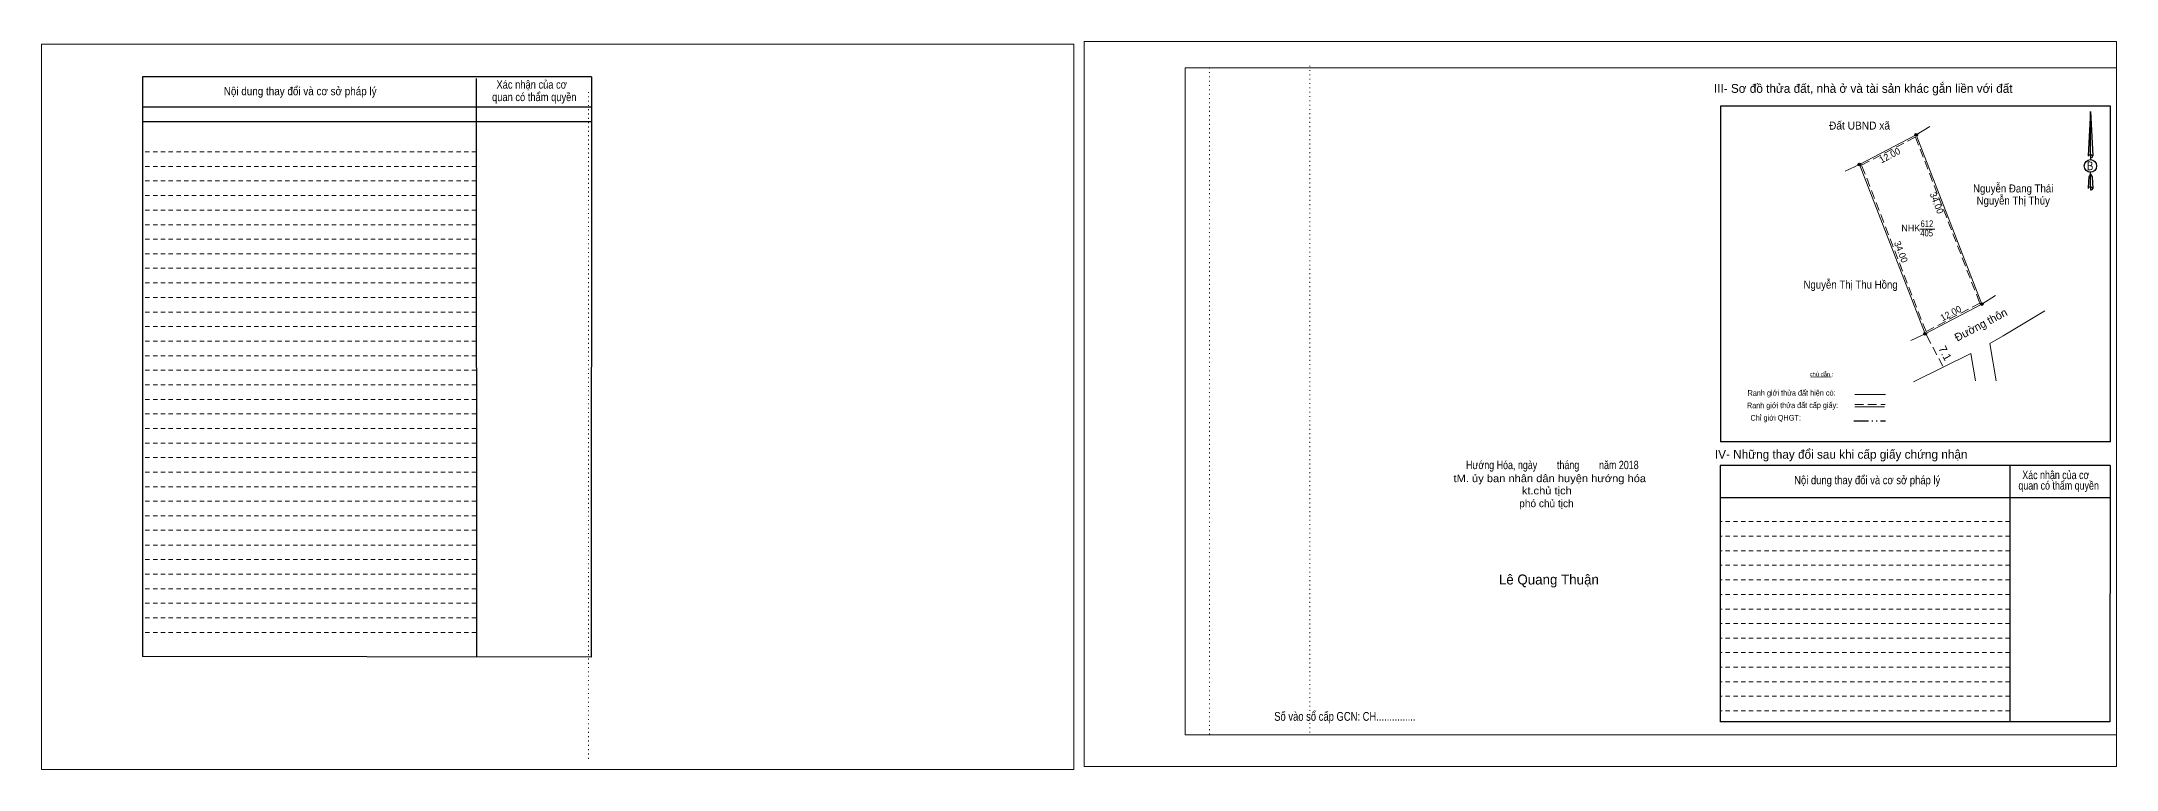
# Model space of a CAD drawing. Header units: metres. Extents: x 548080 to 548710, y 1837725 to 1837869.
# Drawn here: x 548321.4 to 548710.4, y 1837726.8 to 1837863.2 of the extents above; entities that cross this region are included whole.
import ezdxf
from ezdxf.enums import TextEntityAlignment as Align

# ---------------------------------------------------------------- set-up
doc = ezdxf.new("R2010")
doc.units = ezdxf.units.M
doc.header["$LTSCALE"] = 0.54
for name, pattern in [('DASH_DOUBLE_DOT', [9.2, 5, -1.2, 0.3, -1.2, 0.3, -1.2]), ('DOTTED', [1.5, 0.3, -1.2]), ('MEDIUM_DASHED', [4.5, 3, -1.5]), ('SHORT_DASHED', [2.7, 1.5, -1.2])]:
    doc.linetypes.add(name, pattern=pattern)
for name, color, linetype, lineweight in [('18', 7, 'Continuous', 25), ('28', 7, 'SHORT_DASHED', 13), ('3', 7, 'Continuous', 13), ('5', 7, 'DASH_DOUBLE_DOT', 25), ('55', 7, 'Continuous', 13), ('7', 7, 'Continuous', 13), ('8', 7, 'Continuous', 13)]:
    doc.layers.add(name, color=color, linetype=linetype, lineweight=lineweight)

msp = doc.modelspace()

# ---------------------------------------------------------------- hatches: boundary and pattern name
at = {"layer": '8'}
for points in [[(548673.1085, 1837845.72, 1), (548672.6115, 1837845.72, 1)], [(548662.4785, 1837840.15, 1), (548661.9815, 1837840.15, 1)], [(548662.4785, 1837840.15, 1), (548661.9815, 1837840.15, 1)], [(548685.3985, 1837814.02, 1), (548684.9015, 1837814.02, 1)], [(548674.7685, 1837808.45, 1), (548674.2715, 1837808.45, 1)]]:
    msp.add_hatch(color=256, dxfattribs=at).paths.add_polyline_path(points)

# ---------------------------------------------------------------- linework, layer by layer
at = {"layer": '18'}
for p, q in [((548705.49, 1837850.08), (548705.94, 1837841.76)), ((548705.49, 1837850.08), (548705.94, 1837841.76)), ((548705.49, 1837850.08), (548705.94, 1837841.76)), ((548705.13, 1837843.03), (548705.08, 1837841.77)), ((548705.49, 1837842), (548705.49, 1837841.7)), ((548705.49, 1837841.7), (548705.49, 1837841.47)), ((548705.94, 1837841.76), (548705.94, 1837841.77)), ((548705.49, 1837841.47), (548705.49, 1837841.13)), ((548705.49, 1837841.47), (548705.49, 1837841.13)), ((548705.49, 1837841.47), (548705.49, 1837841.13)), ((548705.49, 1837838.32), (548705.49, 1837838.68)), ((548705.49, 1837838.32), (548705.49, 1837838.68)), ((548705.49, 1837838.32), (548705.49, 1837838.68)), ((548705.49, 1837838.32), (548705.82, 1837837.87)), ((548705.49, 1837838.32), (548705.82, 1837837.87)), ((548705.49, 1837838.32), (548705.82, 1837837.87)), ((548705.82, 1837837.87), (548705.94, 1837835.68)), ((548705.82, 1837837.87), (548705.94, 1837835.68)), ((548705.82, 1837837.87), (548705.94, 1837835.68)), ((548705.49, 1837835.96), (548705.49, 1837835.65)), ((548705.49, 1837835.65), (548705.49, 1837835.4)), ((548705.94, 1837835.68), (548705.94, 1837835.7))]:
    msp.add_line(p, q, dxfattribs=at)
for points in [[(548705.49, 1837842), (548705.49, 1837850.08), (548705.13, 1837843.03)], [(548705.49, 1837835.96), (548705.49, 1837838.32), (548705.22, 1837837.87), (548705.13, 1837836.98), (548705.08, 1837835.7)]]:
    msp.add_lwpolyline(points, dxfattribs=at)
for centre, start_param, end_param in [((548705.503, 1837841.7218), 1.57079633, 3.07445202), ((548705.503, 1837841.7218), 0.06714063, 1.57079633), ((548705.503, 1837841.7218), 4.71238898, 6.28318531), ((548705.503, 1837835.6665), 2.49106941, 3.07427841), ((548705.503, 1837835.6665), 1.57079633, 2.49106941), ((548705.503, 1837835.6665), 0.06714063, 1.57079633), ((548705.503, 1837835.6665), 4.71238898, 6.28318531)]:
    msp.add_ellipse(centre, major_axis=(0.4277, 0), ratio=0.655448, start_param=start_param, end_param=end_param, dxfattribs=at)
msp.add_ellipse((548705.5025, 1837839.8936), major_axis=(0, 1.1864), ratio=0.983453, dxfattribs=at)
at = {"layer": '28', "linetype": 'Continuous', "lineweight": 25}
for p, q in [((548424.49, 1837856.56), (548340.32, 1837856.56)), ((548402.91, 1837856.28), (548402.95, 1837747.95)), ((548424.49, 1837856.56), (548424.42, 1837747.88)), ((548424.49, 1837850.89), (548340.43, 1837850.89)), ((548424.49, 1837850.89), (548340.43, 1837850.89)), ((548424.49, 1837848.15), (548340.43, 1837848.15)), ((548709.25, 1837788.22), (548636.13, 1837788.22)), ((548690.37, 1837783.77), (548690.41, 1837735.78)), ((548709.18, 1837783.77), (548709.15, 1837735.78)), ((548709.15, 1837777.69), (548636.08, 1837777.69)), ((548424.42, 1837747.88), (548340.32, 1837748)), ((548709.15, 1837735.78), (548636.08, 1837735.78))]:
    msp.add_line(p, q, dxfattribs=at)
at = {"layer": '28'}
for p, q in [((548402.91, 1837842.55), (548340.32, 1837842.55)), ((548402.91, 1837839.8), (548340.32, 1837839.8)), ((548402.91, 1837837.1), (548340.32, 1837837.1)), ((548402.91, 1837834.33), (548340.32, 1837834.33)), ((548402.91, 1837831.62), (548340.32, 1837831.62)), ((548402.91, 1837828.88), (548340.32, 1837828.88)), ((548402.91, 1837826.16), (548340.32, 1837826.16)), ((548402.91, 1837823.43), (548340.32, 1837823.43)), ((548402.91, 1837820.71), (548340.32, 1837820.71)), ((548402.91, 1837817.97), (548340.32, 1837817.97)), ((548402.91, 1837815.26), (548340.32, 1837815.26)), ((548402.91, 1837812.51), (548340.32, 1837812.51)), ((548402.91, 1837809.81), (548340.32, 1837809.81)), ((548402.91, 1837807.09), (548340.32, 1837807.09)), ((548402.91, 1837804.34), (548340.32, 1837804.34)), ((548402.91, 1837801.64), (548340.32, 1837801.64)), ((548402.91, 1837798.88), (548340.32, 1837798.88)), ((548402.91, 1837796.16), (548340.32, 1837796.16)), ((548402.91, 1837793.42), (548340.32, 1837793.42)), ((548402.91, 1837790.7), (548340.32, 1837790.7)), ((548402.91, 1837787.96), (548340.32, 1837787.96)), ((548402.91, 1837785.24), (548340.32, 1837785.24)), ((548402.91, 1837782.51), (548340.32, 1837782.51)), ((548402.91, 1837779.78), (548340.32, 1837779.78)), ((548402.91, 1837777.08), (548340.32, 1837777.08)), ((548402.91, 1837774.32), (548340.32, 1837774.32)), ((548402.91, 1837771.63), (548340.32, 1837771.63)), ((548690.4, 1837773.27), (548636.08, 1837773.27)), ((548402.91, 1837768.87), (548340.32, 1837768.87)), ((548690.4, 1837770.54), (548636.08, 1837770.54)), ((548690.4, 1837767.8), (548636.08, 1837767.8)), ((548402.91, 1837766.16), (548340.32, 1837766.16)), ((548690.4, 1837765.09), (548636.08, 1837765.09)), ((548402.91, 1837763.42), (548340.32, 1837763.42)), ((548402.91, 1837760.67), (548340.32, 1837760.67)), ((548690.4, 1837762.35), (548636.08, 1837762.35)), ((548402.91, 1837757.96), (548340.32, 1837757.96)), ((548690.4, 1837759.62), (548636.08, 1837759.62)), ((548690.4, 1837756.87), (548636.08, 1837756.87)), ((548402.91, 1837755.22), (548340.32, 1837755.22)), ((548402.91, 1837752.49), (548340.32, 1837752.49)), ((548690.41, 1837754.16), (548636.08, 1837754.16)), ((548690.41, 1837751.44), (548636.08, 1837751.44)), ((548690.41, 1837748.72), (548636.08, 1837748.72)), ((548690.41, 1837745.98), (548636.08, 1837745.98)), ((548690.41, 1837743.25), (548636.08, 1837743.25)), ((548690.41, 1837740.54), (548636.08, 1837740.54)), ((548690.41, 1837737.81), (548636.08, 1837737.81))]:
    msp.add_line(p, q, dxfattribs=at)
at = {"layer": '28', "linetype": 'Continuous', "lineweight": 25}
for points in [[(548424.49, 1837856.56), (548340.32, 1837856.56), (548340.32, 1837748)], [(548709.25, 1837788.22), (548709.25, 1837851.06), (548636.13, 1837851.06), (548636.13, 1837788.22)], [(548709.18, 1837783.77), (548636.08, 1837783.77), (548636.08, 1837735.78)]]:
    msp.add_lwpolyline(points, dxfattribs=at)
at = {"layer": '3'}
for p, q in [((548535.82, 1837858.28), (548710.39, 1837858.28)), ((548535.82, 1837733.32), (548535.82, 1837858.28)), ((548710.39, 1837858.28), (548710.39, 1837732.28)), ((548535.82, 1837733.32), (548710.39, 1837733.32))]:
    msp.add_line(p, q, dxfattribs=at)
at = {"layer": '3', "linetype": 'DOTTED'}
for p, q in [((548540.35, 1837858.28), (548540.35, 1837733.32)), ((548559.19, 1837858.65), (548559.19, 1837733.68)), ((548423.94, 1837853.73), (548423.94, 1837728.79))]:
    msp.add_line(p, q, dxfattribs=at)
at = {"layer": '3'}
for points in [[(548321.4, 1837726.83), (548514.93, 1837726.83), (548514.93, 1837862.67), (548321.4, 1837862.67)], [(548321.4, 1837862.67), (548514.93, 1837862.67), (548514.93, 1837726.83), (548321.4, 1837726.83)], [(548321.4, 1837726.83), (548514.93, 1837726.83), (548514.93, 1837862.67), (548321.4, 1837862.67)], [(548516.85, 1837727.4), (548710.39, 1837727.4), (548710.39, 1837863.19), (548516.85, 1837863.19)]]:
    msp.add_lwpolyline(points, close=True, dxfattribs=at)
msp.add_lwpolyline([(548542.89, 1837858.28), (548710.39, 1837858.28), (548710.39, 1837733.32), (548542.89, 1837733.32)], dxfattribs=at)
at = {"layer": '5'}
msp.add_line((548661.18, 1837792.15), (548667.07, 1837792.15), dxfattribs=at)
at = {"layer": '55'}
for p, q in [((548661.31, 1837797.1), (548667.07, 1837797.1)), ((548661.36, 1837794.79), (548666.88, 1837794.79)), ((548661.36, 1837794.79), (548666.88, 1837794.79))]:
    msp.add_line(p, q, dxfattribs=at)
at = {"layer": '55', "linetype": 'MEDIUM_DASHED'}
msp.add_line((548661.34, 1837795.18), (548667, 1837795.18), dxfattribs=at)
at = {"layer": '7'}
msp.add_line((548653.08, 1837800.33), (548656.88, 1837800.39), dxfattribs=at)
at = {"layer": '8'}
for p, q in [((548672.86, 1837845.72), (548675.4, 1837847.29)), ((548662.23, 1837840.15), (548659.52, 1837838.91)), ((548673.52, 1837828.06), (548676.33, 1837828.06)), ((548685.15, 1837814.02), (548687.69, 1837815.59)), ((548673.73, 1837808.09), (548671.81, 1837807.21)), ((548674.52, 1837808.45), (548673.73, 1837808.09)), ((548687.82, 1837799.6), (548686.67, 1837806.6))]:
    msp.add_line(p, q, dxfattribs=at)
at = {"layer": '8', "linetype": 'MEDIUM_DASHED'}
for p, q in [((548674.62, 1837808.5), (548674.84, 1837808.09)), ((548674.84, 1837808.09), (548677.92, 1837802.21))]:
    msp.add_line(p, q, dxfattribs=at)
at = {"layer": '8'}
for points in [[(548662.23, 1837840.15), (548672.86, 1837845.72), (548685.15, 1837814.02), (548674.52, 1837808.45)], [(548672.86, 1837845.72), (548685.15, 1837814.02), (548674.52, 1837808.45), (548662.23, 1837840.15)]]:
    msp.add_lwpolyline(points, close=True, dxfattribs=at)
at = {"layer": '8', "linetype": 'MEDIUM_DASHED'}
msp.add_lwpolyline([(548662.61, 1837840.01), (548672.7, 1837845.3), (548684.77, 1837814.16), (548674.68, 1837808.87)], close=True, dxfattribs=at)
at = {"layer": '8'}
for points in [[(548686.67, 1837806.6), (548689.17, 1837808.09), (548696.97, 1837812.75)], [(548672.36, 1837799.46), (548683.11, 1837804.78), (548683.96, 1837799.6)]]:
    msp.add_lwpolyline(points, dxfattribs=at)
at = {"layer": '8', "lineweight": 25}
for centre in [(548672.86, 1837845.72), (548662.23, 1837840.15), (548662.23, 1837840.15), (548685.15, 1837814.02), (548674.52, 1837808.45)]:
    msp.add_circle(centre, 0.2485, dxfattribs=at)

# ---------------------------------------------------------------- texts
at = {"layer": '18'}
for s, height, width, p in [('B', 1.629, 0.85, (548705.435, 1837839.09)), ('Hướng Hóa, ngày        tháng        năm 2018', 1.56, 0.8, (548604.63, 1837783.09)), ('tM. ủy ban nhân dân huyện hướng hóa', 1.415, 1.1, (548604.15, 1837780.65)), ('kt.chủ tịch', 1.415, 1.1, (548603.59, 1837778.36)), ('Số vào sổ cấp GCN: CH...............', 1.65, 0.8, (548565.735, 1837735.95))]:
    msp.add_text(s, height=height, dxfattribs=dict(at, width=width)).set_placement(p, align=Align.CENTER)
for s, height, p in [('phó chủ tịch', 1.415, (548603.525, 1837775.96)), ('Lê Quang Thuận', 1.867, (548603.98, 1837761.48))]:
    msp.add_text(s, height=height, dxfattribs=at).set_placement(p, align=Align.CENTER)
at = {"layer": '28'}
for s, height, width, p in [('Nội dung thay đổi và cơ sở pháp lý', 1.537, 0.9, (548369.895, 1837853.13)), ('Nội dung thay đổi và cơ sở pháp lý', 1.537, 0.9, (548369.895, 1837853.13)), (' quan có thẩm quyền', 1.537, 0.85, (548413.535, 1837852.03)), (' quan có thẩm quyền', 1.537, 0.85, (548413.535, 1837852.03)), ('Xác nhận của cơ', 1.537, 0.85, (548413.29, 1837854.37)), ('Xác nhận của cơ', 1.537, 0.85, (548413.29, 1837854.37)), ('Nội dung thay đổi và cơ sở pháp lý', 1.556, 0.85, (548663.655, 1837780.26)), (' quan có thẩm quyền', 1.556, 0.8, (548699.31, 1837779.25)), ('Xác nhận của cơ', 1.556, 0.8, (548699.01, 1837781.22))]:
    msp.add_text(s, height=height, dxfattribs=dict(at, width=width)).set_placement(p, align=Align.CENTER)
for s, p in [('III- Sơ đồ thửa đất, nhà ở và tài sản khác gắn liền với đất', (548662.915, 1837853.58)), ('IV- Những thay đổi sau khi cấp giấy chứng nhận', (548658.78, 1837785.04))]:
    msp.add_text(s, height=1.65, dxfattribs=at).set_placement(p, align=Align.CENTER)
at = {"layer": '55'}
for s, height, width, p in [('Ranh giới thửa đất cấp giấy:', 1.06, 0.8, (548649.6637, 1837794.5171)), ('Ranh giới thửa đất hiện có:', 1.065, 0.8, (548649.4787, 1837796.8365)), ('Chỉ giới QHGT:', 1.06, 0.85, (548646.5037, 1837792.1798))]:
    msp.add_text(s, height=height, rotation=0.135, dxfattribs=dict(at, width=width)).set_placement(p, align=Align.CENTER)
at = {"layer": '7'}
msp.add_text('chú dẫn :', height=0.7841, rotation=359.974, dxfattribs=at).set_placement((548655.0948, 1837800.4889), align=Align.CENTER)
at = {"layer": '8'}
for s, height, width, p in [('Đất UBND xã', 1.5, 0.95, (548662.215, 1837846.7)), ('Nguyễn Đang Thái', 1.5, 0.9, (548691.025, 1837834.92)), ('Nguyễn Thị Thúy', 1.5, 0.9, (548691.035, 1837832.66)), ('405', 1.25, 0.85, (548674.795, 1837826.68)), ('612', 1.25, 0.85, (548674.845, 1837828.43)), ('Nguyễn Thị Thu Hồng', 1.5, 0.9, (548660.54, 1837816.91))]:
    msp.add_text(s, height=height, dxfattribs=dict(at, width=width)).set_placement(p, align=Align.CENTER)
for s, rotation, p in [('12.00', 27.654, (548668.1699, 1837841.3055)), ('34.00', 291.191, (548676.104, 1837832.7209)), ('34.00', 291.191, (548669.404, 1837823.5709)), ('12.00', 27.654, (548679.6199, 1837811.7355))]:
    msp.add_text(s, height=1.25, rotation=rotation, dxfattribs=at).set_placement(p, align=Align.CENTER)
msp.add_text('NHK', height=1.25, dxfattribs=at).set_placement((548671.825, 1837827.62), align=Align.CENTER)
for s, rotation, p in [('Đường thôn', 27.654, (548680.53, 1837806.96)), ('7.1', 297.654, (548676.94, 1837805.7))]:
    msp.add_text(s, height=1.5, rotation=rotation, dxfattribs=at).set_placement(p)

doc.saveas('drawing.dxf')
